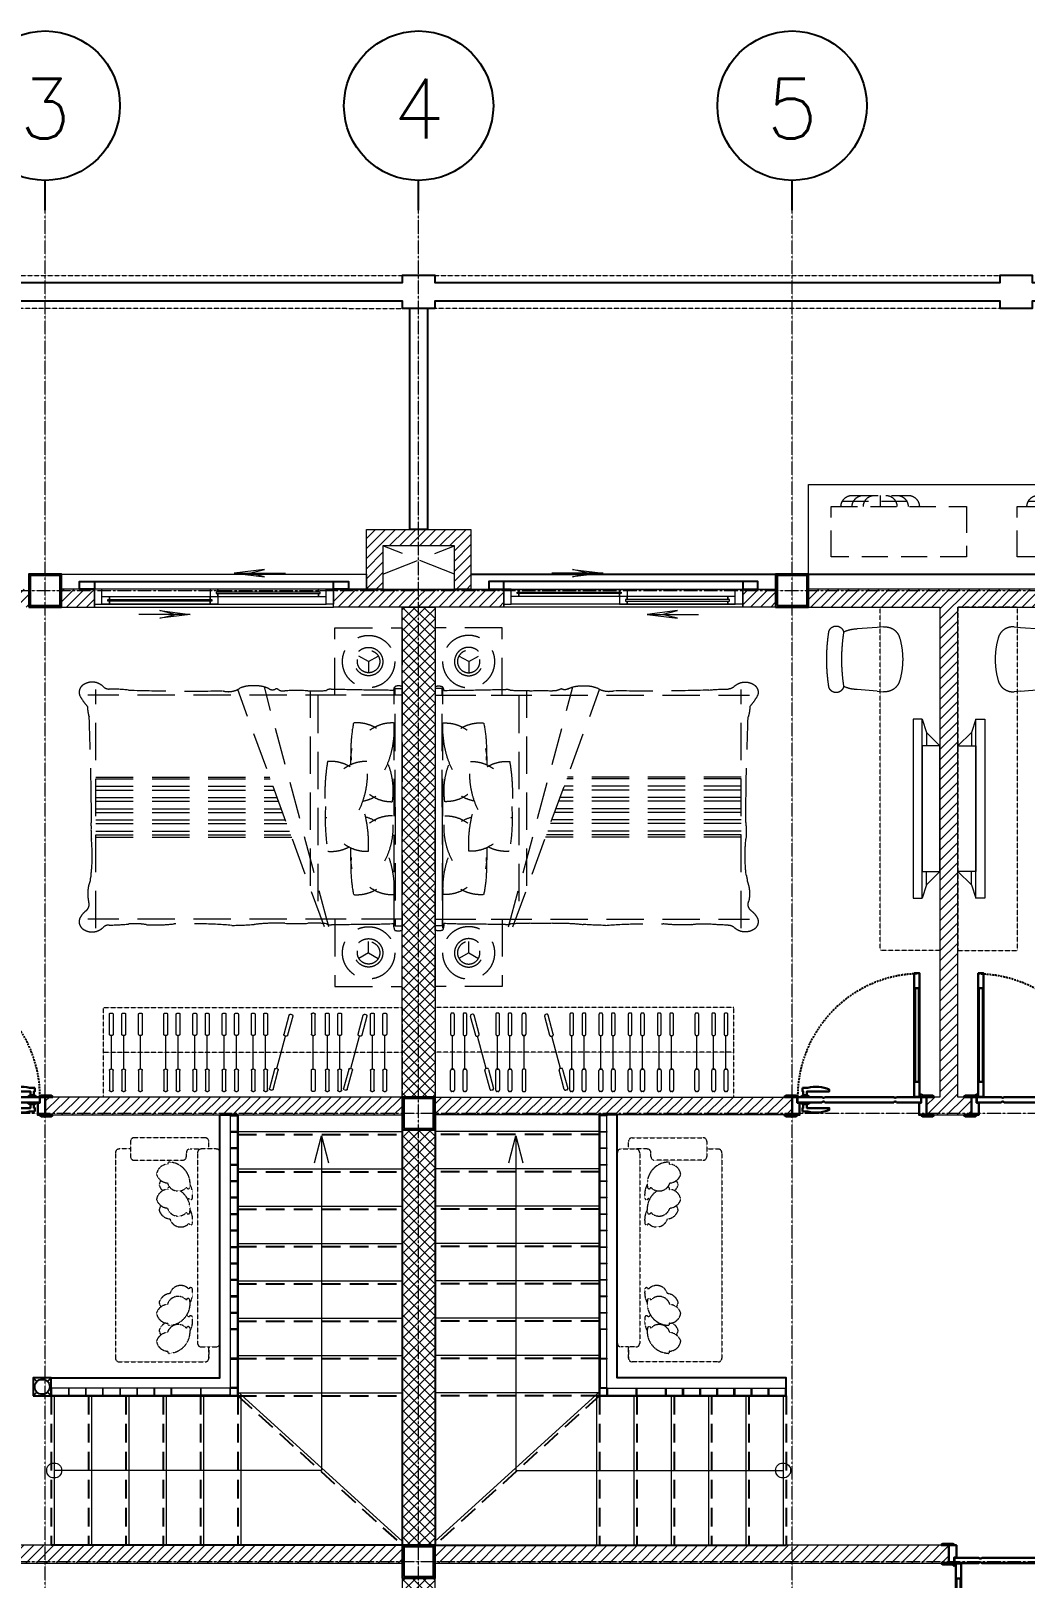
# Model space of a CAD drawing. Header units: millimetres. Extents: x 0 to 71617, y -15450 to 30894.
# Drawn here: x 25912 to 32567, y -4666 to 5690 of the extents above; entities that cross this region are included whole.
import ezdxf
from ezdxf.enums import TextEntityAlignment as Align

# ---------------------------------------------------------------- set-up
doc = ezdxf.new("R2010")
doc.units = ezdxf.units.MM
for name, pattern in [('CENTER', [2, 1.25, -0.25, 0.25, -0.25]), ('CENTER2', [1.125, 0.75, -0.125, 0.125, -0.125]), ('HIDDEN', [0.375, 0.25, -0.125]), ('HIDDEN2', [0.1875, 0.125, -0.0625])]:
    doc.linetypes.add(name, pattern=pattern)
for name, color, linetype in [('A-elevation0.225(7)', 251, 'Continuous'), ('COL', 5, 'Continuous'), ('DIM', 4, 'Continuous'), ('DIMS-BUBL-005', 5, 'Continuous'), ('DIMS-BUBL-008', 250, 'Continuous'), ('STAIR', 8, 'Continuous'), ('Wall', 7, 'Continuous')]:
    doc.layers.add(name, color=color, linetype=linetype)
for name, color, linetype, lineweight in [('axis', 40, 'CENTER2', 5), ('Beam', 7, 'Continuous', 15), ('Brick Wall Hatch', 254, 'Continuous', 5), ('DIM2', 4, 'Continuous', 5), ('DOOR', 4, 'Continuous', 5), ('Furniture', 36, 'Continuous', 5), ('Grid Line', 8, 'CENTER', 5), ('Hatch', 8, 'Continuous', 5), ('LINE-DETAIL-SAKURA', 2, 'Continuous', 30), ('Sanitary', 141, 'Continuous', 5), ('Stairs', 7, 'Continuous', 15), ('Stairs Number', 8, 'Continuous', 9), ('Wall Brick', 5, 'Continuous', 15), ('Window', 133, 'Continuous', 5)]:
    doc.layers.add(name, color=color, linetype=linetype, lineweight=lineweight)
doc.styles.add('SIMPLEX', font='simplex.shx')
doc.styles.get("Standard").update_dxf_attribs({"font": 'arial.ttf'})
doc.dimstyles.new('d-200', dxfattribs={"dimscale": 200, "dimtxt": 3, "dimasz": 2.5, "dimexe": 2.5, "dimexo": 2.5, "dimgap": 1.5, "dimtad": 0, "dimdec": 0, "dimzin": 0, "dimdsep": 46, "dimtxsty": 'Standard', "dimblk": 'ARCHTICK', "dimcen": 3, "dimdle": 2.5, "dimclrd": 256, "dimclre": 256, "dimclrt": 256, "dimadec": 0, "dimazin": 0, "dimtfac": 1, "dimtdec": 0, "dimtmove": 0, "dimatfit": 3, "dimldrblk": 'ARCHTICK', "dimfxl": 1, "dimtolj": 1, "dimtzin": 0, "dimlwd": -1, "dimlwe": -1, "dimarcsym": 0})
pattern_1 = [(45, (-747547.1, -513433.095), (-33.6759605, 33.6759605), [])]

# ---------------------------------------------------------------- blocks, each defined once
blk = doc.blocks.new('FENCE-1ST')
at = {"layer": 'Hatch', "linetype": 'HIDDEN', "elevation": -8}
for points in [[(6092, 16009), (9890, 16009), (9890, 15960), (6092, 15960)], [(10110, 16009), (13890, 16009), (13890, 15960), (10110, 15960)], [(9890, 15787), (6092, 15789), (6092, 15840), (9890, 15840)], [(13890, 15789), (10112, 15789), (10112, 15840), (13890, 15840)]]:
    blk.add_lwpolyline(points, close=True, dxfattribs=at)
at = {"layer": 'Wall', "elevation": -8}
for points in [[(6092, 15840), (9890, 15840), (9890, 15790), (10110, 15790), (10110, 15840), (13890, 15840), (13890, 15790), (14110, 15790), (14110, 15840), (14110, 15840), (17890, 15840), (17890, 15790), (18110, 15790), (18110, 15840), (21890, 15840), (21890, 15790), (22110, 15790), (22110, 15840), (25890, 15840)], [(25890, 15960), (22110, 15960), (22110, 16010), (21890, 16010), (21890, 15960), (18110, 15960), (18110, 16010), (17890, 16010), (17890, 15960), (14110, 15960), (14110, 16010), (13890, 16010), (13890, 15960), (10110, 15960), (10110, 16010), (9890, 16010), (9890, 15960), (6092, 15960)]]:
    blk.add_lwpolyline(points, dxfattribs=at)
blk.add_lwpolyline([(9940, 15790), (10060, 15790), (10060, 14310), (9940, 14310)], close=True, dxfattribs=at)
blk = doc.blocks.new('steel5x50')
h = blk.add_hatch(color=254)
h.dxf.hatch_style = 1
h.paths.add_polyline_path([(50, 0), (50, 5), (0, 5), (0, 0)])
at = {"color": 254}
blk.add_lwpolyline([(0, 0), (0, 5), (50, 5), (50, 0)], close=True, dxfattribs=at)
blk = doc.blocks.new('AC')
at = {"layer": 'Sanitary', "linetype": 'HIDDEN', "ltscale": 700}
for p, q in [((831, 371), (324, 371)), ((765, 410), (390, 410)), ((577, 410), (577, 335))]:
    blk.add_line(p, q, dxfattribs=at)
blk.add_lwpolyline([(0, 335), (0, 0), (905, 0), (905, 335), (0, 335)], dxfattribs=at)
for centre, start, end in [((390, 335), 90, 180), ((465, 335), 90, 180), ((540, 335), 90, 180), ((615, 335), 0, 90), ((690, 335), 0, 90), ((765, 335), 0, 90)]:
    blk.add_arc(centre, 75, start, end, dxfattribs=at)
blk = doc.blocks.new('Col-1')
at = {"layer": 'COL'}
for points in [[(-10, -10), (210, -10), (210, 210), (-10, 210)], [(0, 0), (200, 0), (200, 200), (0, 200)]]:
    blk.add_lwpolyline(points, close=True, dxfattribs=at)
blk = doc.blocks.new('COL-1ST')
at = {"layer": 'COL'}
for p in [(5400, 8700), (10400, 8700), (7900, 5200), (7900, 5200), (7900, 2200), (7900, 2200)]:
    blk.add_blockref('Col-1', p, dxfattribs=at)
blk = doc.blocks.new('AW2')
at = {"layer": 'Wall'}
for points in [[(0, 100), (-100, 100), (-100, 150), (0, 150)], [(1700, 100), (1600, 100), (1600, 150), (1700, 150)]]:
    blk.add_lwpolyline(points, close=True, dxfattribs=at)
blk.add_lwpolyline([(0, 150), (1600, 150)], dxfattribs=at)
at = {"layer": 'Wall Brick'}
blk.add_lwpolyline([(0, -20), (1600, -20), (1600, 100), (0, 100)], close=True, dxfattribs=at)
at = {"layer": 'Window', "color": 8, "elevation": -8}
blk.add_lwpolyline([(935, 206), (1139, 181), (1037, 206), (1139, 231), (935, 206), (1279, 206)], dxfattribs=at)
at = {"layer": 'Window'}
for points in [[(50, 0), (50, 100), (0, 100), (0, 0), (50, 0)], [(100, 30), (100, 50), (775, 50), (775, 30)], [(775, 20), (775, 0), (100, 0), (100, 20)], [(775, 30), (775, 50), (825, 50), (825, 0), (775, 0), (775, 20)]]:
    blk.add_lwpolyline(points, dxfattribs=at)
for points in [[(0, 0), (1550, 0), (1550, 100), (0, 100)], [(785, 20), (90, 20), (90, 30), (785, 30)], [(1600, 100), (1600, 0), (1550, 0), (1550, 100)]]:
    blk.add_lwpolyline(points, close=True, dxfattribs=at)
for points, elevation in [([(100, 20), (100, 0), (50, 0), (50, 50), (100, 50), (100, 30)], 0), ([(825, 80), (825, 100), (775, 100), (775, 50), (825, 50), (825, 70)], 8), ([(1500, 80), (1500, 100), (825, 100), (825, 80)], 8), ([(825, 70), (825, 50), (1500, 50), (1500, 70)], 8), ([(1500, 70), (1500, 50), (1550, 50), (1550, 100), (1500, 100), (1500, 80)], 8)]:
    blk.add_lwpolyline(points, dxfattribs=dict(at, elevation=elevation))
at = {"layer": 'Window', "elevation": 8}
blk.add_lwpolyline([(815, 70), (1510, 70), (1510, 80), (815, 80)], close=True, dxfattribs=at)
at = {"layer": 'Window', "color": 8}
blk.add_lwpolyline([(641, -69), (438, -94), (539, -69), (438, -44), (641, -69), (297, -69)], dxfattribs=at)
blk = doc.blocks.new('WD2')
at = {"layer": 'DOOR', "lineweight": 30, "ltscale": 50}
for points in [[(35, 120), (-50, 120, -0.414201), (-42, 128), (-42, 130), (27, 130), (27, 128, -0.414176)], [(831, 98), (795, 98, 0.155754), (651, 86), (651, 74), (801, 74), (801, 48), (825, 48), (825, 74), (831, 74)], [(950, 120), (865, 120, -0.414201), (873, 128), (873, 130), (942, 130), (942, 128, -0.414176)], [(27, 0), (-50, 0, 0.414201), (-42, -8), (-42, -10), (27, -10)], [(35, -2, 0.066611), (35, 0), (27, 0), (27, 0), (27, 0), (27, -8, 0.040249), (28, -8, -0.293982)], [(831, -62), (795, -62, -0.155754), (651, -50), (651, -38), (801, -38), (801, -12), (825, -12), (825, -38), (831, -38)], [(950, 0), (865, 0, 0.414201), (873, -8), (873, -10), (942, -10), (942, -8, 0.414176)]]:
    blk.add_lwpolyline(points, format="xyb", close=True, dxfattribs=at)
for points in [[(35, 0), (0, 0), (0, 120), (50, 120), (50, 38), (35, 38), (35, 0)], [(865, 0), (900, 0), (900, 120), (850, 120), (850, 38), (865, 38), (865, 0)], [(200, 36), (200, 36), (37, 36), (37, 0), (42, 0), (200, 0)], [(680, 36), (220, 36)], [(220, 2), (220, 0), (680, 0)], [(700, 0), (863, 0), (863, 36), (801, 36), (700, 36)], [(783, 36), (783, 38), (795, 46), (795, 48), (831, 48), (831, 46), (843, 38), (843, 36), (783, 36)], [(220, 0), (680, 0)], [(783, 0), (783, -2), (795, -10), (795, -12), (831, -12), (831, -10), (843, -2), (843, 0), (783, 0)]]:
    blk.add_lwpolyline(points, dxfattribs=at)
for points in [[(783, 36), (843, 36), (843, 38), (783, 38)], [(795, 46), (831, 46), (831, 48), (795, 48)], [(82, -102), (46, -102), (46, -2), (82, -2)], [(82, -728), (82, -102), (46, -102), (46, -728)], [(77, -728), (77, -102), (51, -102), (51, -728)], [(783, 0), (843, 0), (843, -2), (783, -2)], [(795, -10), (831, -10), (831, -12), (795, -12)], [(82, -728), (46, -728), (46, -828), (82, -828)]]:
    blk.add_lwpolyline(points, close=True, dxfattribs=at)
blk.add_circle((36, -10), 8, dxfattribs=at)
for centre, start, end in [((210, 41), 205.2657, 334.7343), ((210, -5), 25.2657, 154.7343), ((690, 41), 205.2657, 334.7343), ((690, -5), 25.2657, 154.7343)]:
    blk.add_arc(centre, 11, start, end, dxfattribs=at)
at = {"layer": 'DOOR', "linetype": 'HIDDEN', "lineweight": -2, "ltscale": 50}
blk.add_arc((37, 0), 826, 270.6243, 0, dxfattribs=at)
blk = doc.blocks.new('bgfv')
at = {"layer": 'Defpoints'}
for points in [[(0, 3), (0, 0.1), (2.35, 0.1)], [(2.35, 1.1), (1.1, 1.1), (1.1, 2.98)]]:
    blk.add_lwpolyline(points, dxfattribs=at)
at = {"layer": 'STAIR', "linetype": 'HIDDEN2'}
for points in [[(1.1, 2.85), (0, 2.85)], [(1.1, 2.6), (0, 2.6)], [(1.1, 2.35), (0, 2.35)], [(1.1, 2.1), (0, 2.1)], [(1.1, 1.85), (0, 1.85)], [(1.1, 1.6), (0, 1.6)], [(1.1, 1.35), (0, 1.35)], [(1.1, 1.1), (0, 1.1)], [(1.1, 1.1), (0, 0.1)], [(1.1, 1.1), (1.1, 0.1)], [(1.35, 1.1), (1.35, 0.1)], [(1.6, 1.1), (1.6, 0.1)], [(1.85, 1.1), (1.85, 0.1)], [(2.1, 1.1), (2.1, 0.1)], [(2.35, 1.1), (2.35, 0.1)]]:
    blk.add_lwpolyline(points, dxfattribs=at)
at = {"layer": 'Stairs'}
for points in [[(1.1, 2.87), (0, 2.87)], [(1.1, 2.62), (0, 2.62)], [(1.1, 2.37), (0, 2.37)], [(1.1, 2.12), (0, 2.12)], [(1.1, 1.87), (0, 1.87)], [(1.1, 1.62), (0, 1.62)], [(1.1, 1.37), (0, 1.37)], [(1.1, 1.127), (0, 0.127)], [(1.1, 1.12), (0, 1.12)], [(1.08, 1.1), (1.08, 0.1)], [(1.33, 1.1), (1.33, 0.1)], [(1.58, 1.1), (1.58, 0.1)], [(1.83, 1.1), (1.83, 0.1)], [(2.08, 1.1), (2.08, 0.1)], [(2.33, 1.1), (2.33, 0.1)]]:
    blk.add_lwpolyline(points, dxfattribs=at)
blk = doc.blocks.new('_ArchTick')
at = {"color": 0, "linetype": 'ByBlock', "const_width": 0.15}
blk.add_lwpolyline([(-0.5, -0.5), (0.5, 0.5)], dxfattribs=at)
blk = doc.blocks.new('12D')
at = {"layer": 'Furniture', "linetype": 'HIDDEN'}
for p, q in [((-0.225, 0.975, 0), (-0.29, 1.012, 0)), ((-0.225, 0.975, 0), (-0.16, 1.012, 0)), ((-0.225, 0.975, 0), (-0.225, 0.9, 0)), ((-0.023, 0.75), (-2.105, 0.75)), ((-2.05, -0.81), (-2.05, 0.789)), ((-0.521, -0.801), (-1.101, 0.788)), ((-0.492, -0.801), (-0.923, 0.805)), ((-0.614, -0.527), (-0.614, 0.778)), ((-0.563, -0.63), (-0.563, 0.752)), ((-0.053, -0.81), (-0.053, 0.802)), ((-2.05, 0.19, 0), (-0.883, 0.19, 0)), ((-2.05, 0.14, 0), (-0.864, 0.14, 0)), ((-2.05, 0.115, 0), (-0.855, 0.115, 0)), ((-2.05, 0.065, 0), (-0.837, 0.065, 0)), ((-2.05, 0.04, 0), (-0.828, 0.04, 0)), ((-2.05, -0.01, 0), (-0.81, -0.01, 0)), ((-2.05, -0.035, 0), (-0.801, -0.035, 0)), ((-2.05, -0.085, 0), (-0.782, -0.085, 0)), ((-2.05, -0.11, 0), (-0.773, -0.11, 0)), ((-2.05, -0.16, 0), (-0.755, -0.16, 0)), ((-2.05, -0.185, 0), (-0.746, -0.185, 0)), ((-0.023, -0.75), (-2.105, -0.75)), ((-0.225, -0.975, 0), (-0.225, -0.9, 0)), ((-0.225, -0.975, 0), (-0.29, -1.013, 0)), ((-0.225, -0.975, 0), (-0.16, -1.013, 0))]:
    blk.add_line(p, q, dxfattribs=at)
at = {"layer": 'Furniture', "linetype": 'HIDDEN', "elevation": 0}
for points in [[(-0.45, 0.75), (-0.45, 1.2), (0, 1.2), (0, 0.75)], [(-0.45, -0.75), (-0.45, -1.2), (0, -1.2), (0, -0.75)]]:
    blk.add_lwpolyline(points, close=True, dxfattribs=at)
at = {"layer": 'Furniture', "linetype": 'HIDDEN'}
for points in [[(-2.107, 0.674, -0.059671), (-2.16, 0.75, -0.37589), (-2.127, 0.824, -0.329446), (-2.002, 0.808, 0.211134), (-1.961, 0.791, -0.026504), (-1.833, 0.784, 0.012553), (-1.202, 0.779, 0.224147), (-1.086, 0.797, -0.12481), (-0.986, 0.812, -0.129887), (-0.89, 0.792, 0.290552), (-0.846, 0.793, -0.141011), (-0.829, 0.787, 0.180615), (-0.785, 0.779, -0.025508), (-0.631, 0.779, 0.038458), (-0.507, 0.782, -0.214987), (-0.47, 0.788, -0.00267), (-0.242, 0.784, -0.015571), (-0.059, 0.781, -0.098699), (-0.048, 0.807, -0.222522), (0, 0.807), (0, -0.823, -0.171621), (-0.05, -0.824, -0.102495), (-0.059, -0.779, -0.015571), (-0.242, -0.782, -0.00267), (-0.47, -0.786, -0.214987), (-0.507, -0.78, 0.038458), (-0.631, -0.777, -0.025508), (-0.785, -0.777, 0.039412), (-0.991, -0.785, -0.016498), (-1.141, -0.791, 0.026482), (-1.526, -0.781, -0.045388), (-1.715, -0.786, 0.066965), (-1.833, -0.782, -0.026504), (-1.961, -0.789, 0.211134), (-2.002, -0.805, -0.329446), (-2.127, -0.822, -0.37589), (-2.16, -0.748, -0.123892), (-2.119, -0.695, 0.342539), (-2.099, -0.632)], [(-2.099, -0.632, -0.152354), (-2.09, -0.496, -0.053528), (-2.083, -0.455, 0.055897), (-2.081, -0.213, -0.026973), (-2.083, -0.125, 0.036947), (-2.081, 0.012, 0.008361), (-2.096, 0.604, -0.075106), (-2.107, 0.674)]]:
    blk.add_lwpolyline(points, format="xyb", dxfattribs=at)
for points in [[(-0.048, 0), (-0.048, 0.794), (0, 0.794), (0, 0)], [(-2.05, 0.2), (-0.886, 0.2)], [(-0.048, 0), (-0.048, -0.794), (0, -0.794), (0, 0)], [(-2.05, -0.2), (-0.74, -0.2)]]:
    blk.add_lwpolyline(points, dxfattribs=at)
for centre, radius in [((-0.225, 0.975, 0), 0.175), ((-0.225, 0.975, 0), 0.095), ((-0.225, 0.975, 0), 0.075), ((-0.225, -0.975, 0), 0.175), ((-0.225, -0.975, 0), 0.095), ((-0.225, -0.975, 0), 0.075)]:
    blk.add_circle(centre, radius, dxfattribs=at)
for centre, radius, start, end in [((0.567, 0.382), 0.911, 168.5252, 184.2433), ((-0.304, 0.311), 0.254, 58.9495, 94.7183), ((-0.068, 0.316), 0.248, 86.8861, 126.5628), ((-0.676, 0.522), 0.623, 334.065, 3.7985), ((0.133, 0.299), 0.48, 168.7605, 181.7539), ((-0.552, 0.11), 0.492, 351.4727, 27.538), ((0.832, 0.084), 1.35, 170.5175, 186.6933), ((-0.48, 0.053), 0.254, 58.9495, 94.7183), ((-0.245, 0.065), 0.241, 88.1386, 127.0972), ((-0.805, 0.228), 0.573, 334.5133, 7.9135), ((0.795, -0.077), 1.311, 176.4613, 189.5617), ((-1.051, -0.247), 0.826, 356.675, 22.4793), ((-0.308, 0.291), 0.254, 280.9897, 301.0505), ((-0.073, 0.278), 0.241, 232.9028, 271.8614), ((-0.308, -0.312), 0.254, 58.9495, 74.594), ((-0.073, -0.299), 0.241, 88.1386, 127.0972), ((-0.552, -0.131), 0.492, 332.462, 8.5273), ((-0.476, -0.042), 0.254, 265.2817, 298.0889), ((-0.24, -0.047), 0.248, 233.4372, 273.1139), ((0.213, -0.312), 0.56, 175.8162, 190.4052), ((-0.676, -0.543), 0.623, 356.2015, 25.935), ((0.567, -0.403), 0.911, 175.7567, 191.4748), ((-0.304, -0.332), 0.254, 265.2817, 301.0505), ((-0.068, -0.337), 0.248, 233.4372, 273.1139)]:
    blk.add_arc(centre, radius, start, end, dxfattribs=at)
blk = doc.blocks.new('sgsdgh')
at = {"layer": 'Furniture', "linetype": 'HIDDEN', "ltscale": 500}
for p, q in [((1584.985, 424.972), (1584.985, 424.84)), ((1585.001, 424.981), (1584.994, 424.981)), ((1585.01, 424.84), (1585.01, 424.972)), ((1585.068, 424.972), (1585.068, 424.84)), ((1585.084, 424.981), (1585.077, 424.981)), ((1585.093, 424.84), (1585.093, 424.972)), ((1585.117, 424.96), (1585.152, 424.833)), ((1585.131, 424.973), (1585.124, 424.971)), ((1585.176, 424.839), (1585.142, 424.967)), ((1585.287, 424.972), (1585.287, 424.84)), ((1585.303, 424.981), (1585.296, 424.981)), ((1585.312, 424.84), (1585.312, 424.972)), ((1585.37, 424.972), (1585.37, 424.84)), ((1585.386, 424.981), (1585.379, 424.981)), ((1585.395, 424.84), (1585.395, 424.972)), ((1585.464, 424.84), (1585.464, 424.972)), ((1585.473, 424.981), (1585.48, 424.981)), ((1585.489, 424.972), (1585.489, 424.84)), ((1585.614, 424.96), (1585.648, 424.833)), ((1585.627, 424.973), (1585.621, 424.971)), ((1585.672, 424.839), (1585.638, 424.967)), ((1585.783, 424.972), (1585.783, 424.84)), ((1585.799, 424.981), (1585.792, 424.981)), ((1585.808, 424.84), (1585.808, 424.972)), ((1585.866, 424.972), (1585.866, 424.84)), ((1585.882, 424.981), (1585.875, 424.981)), ((1585.891, 424.84), (1585.891, 424.972)), ((1585.978, 424.972), (1585.978, 424.84)), ((1585.994, 424.981), (1585.987, 424.981)), ((1586.003, 424.84), (1586.003, 424.972)), ((1586.061, 424.972), (1586.061, 424.84)), ((1586.077, 424.981), (1586.07, 424.981)), ((1586.086, 424.84), (1586.086, 424.972)), ((1586.174, 424.972), (1586.174, 424.84)), ((1586.19, 424.981), (1586.183, 424.981)), ((1586.199, 424.84), (1586.199, 424.972)), ((1586.257, 424.972), (1586.257, 424.84)), ((1586.273, 424.981), (1586.266, 424.981)), ((1586.282, 424.84), (1586.282, 424.972)), ((1586.369, 424.972), (1586.369, 424.84)), ((1586.385, 424.981), (1586.378, 424.981)), ((1586.394, 424.84), (1586.394, 424.972)), ((1586.452, 424.972), (1586.452, 424.84)), ((1586.468, 424.981), (1586.461, 424.981)), ((1586.477, 424.84), (1586.477, 424.972)), ((1586.621, 424.972), (1586.621, 424.84)), ((1586.637, 424.981), (1586.63, 424.981)), ((1586.646, 424.84), (1586.646, 424.972)), ((1586.733, 424.972), (1586.733, 424.84)), ((1586.749, 424.981), (1586.742, 424.981)), ((1586.758, 424.84), (1586.758, 424.972)), ((1586.816, 424.972), (1586.816, 424.84)), ((1586.832, 424.981), (1586.825, 424.981)), ((1586.841, 424.84), (1586.841, 424.972)), ((1584.994, 424.831), (1585.001, 424.831)), ((1584.997, 424.606), (1584.997, 424.831)), ((1585.077, 424.831), (1585.084, 424.831)), ((1585.08, 424.606), (1585.08, 424.831)), ((1585.163, 424.826), (1585.169, 424.828)), ((1585.224, 424.61), (1585.166, 424.827)), ((1585.296, 424.831), (1585.303, 424.831)), ((1585.299, 424.606), (1585.299, 424.831)), ((1585.379, 424.831), (1585.386, 424.831)), ((1585.382, 424.606), (1585.382, 424.831)), ((1585.48, 424.831), (1585.473, 424.831)), ((1585.477, 424.606), (1585.477, 424.831)), ((1585.659, 424.826), (1585.666, 424.828)), ((1585.721, 424.61), (1585.663, 424.827)), ((1585.792, 424.831), (1585.799, 424.831)), ((1585.796, 424.606), (1585.796, 424.831)), ((1585.875, 424.831), (1585.882, 424.831)), ((1585.879, 424.606), (1585.879, 424.831)), ((1585.987, 424.831), (1585.994, 424.831)), ((1585.991, 424.606), (1585.991, 424.831)), ((1586.07, 424.831), (1586.077, 424.831)), ((1586.074, 424.606), (1586.074, 424.831)), ((1586.183, 424.831), (1586.19, 424.831)), ((1586.186, 424.606), (1586.186, 424.831)), ((1586.266, 424.831), (1586.273, 424.831)), ((1586.269, 424.606), (1586.269, 424.831)), ((1586.378, 424.831), (1586.385, 424.831)), ((1586.381, 424.606), (1586.381, 424.831)), ((1586.461, 424.831), (1586.468, 424.831)), ((1586.464, 424.606), (1586.464, 424.831)), ((1586.63, 424.831), (1586.637, 424.831)), ((1586.633, 424.606), (1586.633, 424.831)), ((1586.742, 424.831), (1586.749, 424.831)), ((1586.745, 424.606), (1586.745, 424.831)), ((1586.825, 424.831), (1586.832, 424.831)), ((1586.828, 424.606), (1586.828, 424.831)), ((1584.985, 424.465), (1584.985, 424.597)), ((1584.994, 424.606), (1585.001, 424.606)), ((1585.01, 424.597), (1585.01, 424.465)), ((1585.068, 424.465), (1585.068, 424.597)), ((1585.077, 424.606), (1585.084, 424.606)), ((1585.093, 424.597), (1585.093, 424.465)), ((1585.249, 424.47), (1585.214, 424.598)), ((1585.221, 424.609), (1585.228, 424.611)), ((1585.239, 424.604), (1585.273, 424.477)), ((1585.287, 424.465), (1585.287, 424.597)), ((1585.296, 424.606), (1585.303, 424.606)), ((1585.312, 424.597), (1585.312, 424.465)), ((1585.37, 424.465), (1585.37, 424.597)), ((1585.379, 424.606), (1585.386, 424.606)), ((1585.395, 424.597), (1585.395, 424.465)), ((1585.464, 424.597), (1585.464, 424.465)), ((1585.48, 424.606), (1585.473, 424.606)), ((1585.489, 424.465), (1585.489, 424.597)), ((1585.745, 424.47), (1585.711, 424.598)), ((1585.718, 424.609), (1585.724, 424.611)), ((1585.735, 424.604), (1585.77, 424.477)), ((1585.783, 424.465), (1585.783, 424.597)), ((1585.792, 424.606), (1585.799, 424.606)), ((1585.808, 424.597), (1585.808, 424.465)), ((1585.866, 424.465), (1585.866, 424.597)), ((1585.875, 424.606), (1585.882, 424.606)), ((1585.891, 424.597), (1585.891, 424.465)), ((1585.978, 424.465), (1585.978, 424.597)), ((1585.987, 424.606), (1585.994, 424.606)), ((1586.003, 424.597), (1586.003, 424.465)), ((1586.061, 424.465), (1586.061, 424.597)), ((1586.07, 424.606), (1586.077, 424.606)), ((1586.086, 424.597), (1586.086, 424.465)), ((1586.174, 424.465), (1586.174, 424.597)), ((1586.183, 424.606), (1586.19, 424.606)), ((1586.199, 424.597), (1586.199, 424.465)), ((1586.257, 424.465), (1586.257, 424.597)), ((1586.266, 424.606), (1586.273, 424.606)), ((1586.282, 424.597), (1586.282, 424.465)), ((1586.369, 424.465), (1586.369, 424.597)), ((1586.378, 424.606), (1586.385, 424.606)), ((1586.394, 424.597), (1586.394, 424.465)), ((1586.452, 424.465), (1586.452, 424.597)), ((1586.461, 424.606), (1586.468, 424.606)), ((1586.477, 424.597), (1586.477, 424.465)), ((1586.621, 424.465), (1586.621, 424.597)), ((1586.63, 424.606), (1586.637, 424.606)), ((1586.646, 424.597), (1586.646, 424.465)), ((1586.733, 424.465), (1586.733, 424.597)), ((1586.742, 424.606), (1586.749, 424.606)), ((1586.758, 424.597), (1586.758, 424.465)), ((1586.816, 424.465), (1586.816, 424.597)), ((1586.825, 424.606), (1586.832, 424.606)), ((1586.841, 424.597), (1586.841, 424.465)), ((1585.001, 424.456), (1584.994, 424.456)), ((1585.084, 424.456), (1585.077, 424.456)), ((1585.266, 424.466), (1585.26, 424.464)), ((1585.303, 424.456), (1585.296, 424.456)), ((1585.386, 424.456), (1585.379, 424.456)), ((1585.473, 424.456), (1585.48, 424.456)), ((1585.763, 424.466), (1585.756, 424.464)), ((1585.799, 424.456), (1585.792, 424.456)), ((1585.882, 424.456), (1585.875, 424.456)), ((1585.994, 424.456), (1585.987, 424.456)), ((1586.077, 424.456), (1586.07, 424.456)), ((1586.19, 424.456), (1586.183, 424.456)), ((1586.273, 424.456), (1586.266, 424.456)), ((1586.385, 424.456), (1586.378, 424.456)), ((1586.468, 424.456), (1586.461, 424.456)), ((1586.637, 424.456), (1586.63, 424.456)), ((1586.749, 424.456), (1586.742, 424.456)), ((1586.832, 424.456), (1586.825, 424.456))]:
    blk.add_line(p, q, dxfattribs=at)
for centre, start, end in [((1584.994, 424.972), 90, 180), ((1585.001, 424.972), 360, 90), ((1585.077, 424.972), 90, 180), ((1585.084, 424.972), 360, 90), ((1585.126, 424.962), 105, 195), ((1585.133, 424.964), 15, 105), ((1585.296, 424.972), 90, 180), ((1585.303, 424.972), 360, 90), ((1585.379, 424.972), 90, 180), ((1585.386, 424.972), 360, 90), ((1585.473, 424.972), 90, 180), ((1585.48, 424.972), 0, 90), ((1585.623, 424.962), 105, 195), ((1585.63, 424.964), 15, 105), ((1585.792, 424.972), 90, 180), ((1585.799, 424.972), 360, 90), ((1585.875, 424.972), 90, 180), ((1585.882, 424.972), 360, 90), ((1585.987, 424.972), 90, 180), ((1585.994, 424.972), 360, 90), ((1586.07, 424.972), 90, 180), ((1586.077, 424.972), 360, 90), ((1586.183, 424.972), 90, 180), ((1586.19, 424.972), 360, 90), ((1586.266, 424.972), 90, 180), ((1586.273, 424.972), 360, 90), ((1586.378, 424.972), 90, 180), ((1586.385, 424.972), 360, 90), ((1586.461, 424.972), 90, 180), ((1586.468, 424.972), 360, 90), ((1586.63, 424.972), 90, 180), ((1586.637, 424.972), 360, 90), ((1586.742, 424.972), 90, 180), ((1586.749, 424.972), 360, 90), ((1586.825, 424.972), 90, 180), ((1586.832, 424.972), 360, 90), ((1584.994, 424.84), 180, 270), ((1585.001, 424.84), 270, 360), ((1585.077, 424.84), 180, 270), ((1585.084, 424.84), 270, 360), ((1585.16, 424.835), 195, 285), ((1585.167, 424.837), 285, 15), ((1585.296, 424.84), 180, 270), ((1585.303, 424.84), 270, 360), ((1585.379, 424.84), 180, 270), ((1585.386, 424.84), 270, 360), ((1585.473, 424.84), 180, 270), ((1585.48, 424.84), 270, 0), ((1585.657, 424.835), 195, 285), ((1585.664, 424.837), 285, 15), ((1585.792, 424.84), 180, 270), ((1585.799, 424.84), 270, 360), ((1585.875, 424.84), 180, 270), ((1585.882, 424.84), 270, 360), ((1585.987, 424.84), 180, 270), ((1585.994, 424.84), 270, 360), ((1586.07, 424.84), 180, 270), ((1586.077, 424.84), 270, 360), ((1586.183, 424.84), 180, 270), ((1586.19, 424.84), 270, 360), ((1586.266, 424.84), 180, 270), ((1586.273, 424.84), 270, 360), ((1586.378, 424.84), 180, 270), ((1586.385, 424.84), 270, 360), ((1586.461, 424.84), 180, 270), ((1586.468, 424.84), 270, 360), ((1586.63, 424.84), 180, 270), ((1586.637, 424.84), 270, 360), ((1586.742, 424.84), 180, 270), ((1586.749, 424.84), 270, 360), ((1586.825, 424.84), 180, 270), ((1586.832, 424.84), 270, 360), ((1584.994, 424.597), 90, 180), ((1585.001, 424.597), 360, 90), ((1585.077, 424.597), 90, 180), ((1585.084, 424.597), 360, 90), ((1585.223, 424.6), 105, 195), ((1585.23, 424.602), 15, 105), ((1585.296, 424.597), 90, 180), ((1585.303, 424.597), 360, 90), ((1585.379, 424.597), 90, 180), ((1585.386, 424.597), 360, 90), ((1585.473, 424.597), 90, 180), ((1585.48, 424.597), 0, 90), ((1585.72, 424.6), 105, 195), ((1585.727, 424.602), 15, 105), ((1585.792, 424.597), 90, 180), ((1585.799, 424.597), 360, 90), ((1585.875, 424.597), 90, 180), ((1585.882, 424.597), 360, 90), ((1585.987, 424.597), 90, 180), ((1585.994, 424.597), 360, 90), ((1586.07, 424.597), 90, 180), ((1586.077, 424.597), 360, 90), ((1586.183, 424.597), 90, 180), ((1586.19, 424.597), 360, 90), ((1586.266, 424.597), 90, 180), ((1586.273, 424.597), 360, 90), ((1586.378, 424.597), 90, 180), ((1586.385, 424.597), 360, 90), ((1586.461, 424.597), 90, 180), ((1586.468, 424.597), 360, 90), ((1586.63, 424.597), 90, 180), ((1586.637, 424.597), 360, 90), ((1586.742, 424.597), 90, 180), ((1586.749, 424.597), 360, 90), ((1586.825, 424.597), 90, 180), ((1586.832, 424.597), 360, 90), ((1584.994, 424.465), 180, 270), ((1585.001, 424.465), 270, 360), ((1585.077, 424.465), 180, 270), ((1585.084, 424.465), 270, 360), ((1585.257, 424.473), 195, 285), ((1585.264, 424.475), 285, 15), ((1585.296, 424.465), 180, 270), ((1585.303, 424.465), 270, 360), ((1585.379, 424.465), 180, 270), ((1585.386, 424.465), 270, 360), ((1585.473, 424.465), 180, 270), ((1585.48, 424.465), 270, 0), ((1585.754, 424.473), 195, 285), ((1585.761, 424.475), 285, 15), ((1585.792, 424.465), 180, 270), ((1585.799, 424.465), 270, 360), ((1585.875, 424.465), 180, 270), ((1585.882, 424.465), 270, 360), ((1585.987, 424.465), 180, 270), ((1585.994, 424.465), 270, 360), ((1586.07, 424.465), 180, 270), ((1586.077, 424.465), 270, 360), ((1586.183, 424.465), 180, 270), ((1586.19, 424.465), 270, 360), ((1586.266, 424.465), 180, 270), ((1586.273, 424.465), 270, 360), ((1586.378, 424.465), 180, 270), ((1586.385, 424.465), 270, 360), ((1586.461, 424.465), 180, 270), ((1586.468, 424.465), 270, 360), ((1586.63, 424.465), 180, 270), ((1586.637, 424.465), 270, 360), ((1586.742, 424.465), 180, 270), ((1586.749, 424.465), 270, 360), ((1586.825, 424.465), 180, 270), ((1586.832, 424.465), 270, 360)]:
    blk.add_arc(centre, 0.009, start, end, dxfattribs=at)
blk = doc.blocks.new('A$C53EF435A')
at = {"layer": 'Furniture', "linetype": 'HIDDEN', "ltscale": 500}
for p, q in [((-0.214, 0.17), (-0.205, 0.305)), ((0.214, 0.17), (0.202, 0.305))]:
    blk.add_line(p, q, dxfattribs=at)
blk.add_lwpolyline([(0.214, 0.17), (0.217, 0.127, -0.358502), (0.144, 0.02, -0.141508), (-0.144, 0.02, -0.358502), (-0.217, 0.127), (-0.214, 0.17)], format="xyb", dxfattribs=at)
for centre, radius, start, end in [((-0.172, 0.445), 0.0508, 98.4555, 261.5445), ((0, -0.711), 1.219, 81.5445, 98.4555), ((0.172, 0.445), 0.0508, 278.4555, 81.5445), ((-0.001, 0.305), 0.203, 153.618, 180), ((0, -0.812), 1.219, 81.5445, 98.4555), ((-0.001, 0.305), 0.203, 0, 26.2122)]:
    blk.add_arc(centre, radius, start, end, dxfattribs=at)
blk = doc.blocks.new('TV')
at = {"color": 0, "linetype": 'ByBlock', "lineweight": -2}
for p, q in [((-350, 0), (-425, -75)), ((350, 0), (425, -75)), ((-500, -100), (-425, -75)), ((425, -75), (500, -100))]:
    blk.add_line(p, q, dxfattribs=at)
for points in [[(-350, -100), (350, -100), (350, 0), (-350, 0)], [(-500, -150), (500, -150), (500, -100), (-500, -100)]]:
    blk.add_lwpolyline(points, close=True, dxfattribs=at)
for points in [[(-425, -75), (-350, -75)], [(425, -75), (350, -75)]]:
    blk.add_lwpolyline(points, dxfattribs=at)
blk = doc.blocks.new('FURNITURE-1ST')
at = {"layer": 'Furniture', "linetype": 'HIDDEN', "elevation": 0}
for points in [[(11090, 8690), (11490, 8690), (11490, 6390), (11090, 6390)], [(12010, 8690), (11610, 8690), (11610, 6390), (12010, 6390)], [(5890, 6010), (7890, 6010), (7890, 5410), (5890, 5410)], [(10110, 6010), (8110, 6010), (8110, 5410), (10110, 5410)]]:
    blk.add_lwpolyline(points, close=True, dxfattribs=at)
for points in [[(5890, 5710), (7890, 5710)], [(10110, 5710), (8110, 5710)]]:
    blk.add_lwpolyline(points, dxfattribs=at)
for points in [[(5995, 3637), (6570, 3637, 0.414214), (6595, 3662), (6595, 3737), (6645, 3737, 0.414214), (6670, 3762), (6670, 5037, 0.414214), (6645, 5062), (6595, 5062), (6595, 5112, 0.414214), (6570, 5137), (6095, 5137, 0.414214), (6070, 5112), (6070, 5062), (5995, 5062, 0.414214), (5970, 5037), (5970, 3662, 0.414214), (5995, 3637)], [(6595, 5062), (6595, 5112, 0.414214), (6570, 5137), (6095, 5137, 0.414214), (6070, 5112), (6070, 5012, 0.414214), (6095, 4987), (6420, 4987, 0.414214), (6445, 5012), (6445, 5037, -0.414214), (6470, 5062), (6545, 5062)], [(10005, 3637), (9430, 3637, -0.414214), (9405, 3662), (9405, 3737), (9355, 3737, -0.414214), (9330, 3762), (9330, 5037, -0.414214), (9355, 5062), (9405, 5062), (9405, 5112, -0.414214), (9430, 5137), (9905, 5137, -0.414214), (9930, 5112), (9930, 5062), (10005, 5062, -0.414214), (10030, 5037), (10030, 3662, -0.414214), (10005, 3637)], [(9405, 5062), (9405, 5112, -0.414214), (9430, 5137), (9905, 5137, -0.414214), (9930, 5112), (9930, 5012, -0.414214), (9905, 4987), (9580, 4987, -0.414214), (9555, 5012), (9555, 5037, 0.414214), (9530, 5062), (9455, 5062)], [(6595, 3737), (6645, 3737, 0.414214), (6670, 3762), (6670, 5037, 0.414214), (6645, 5062), (6545, 5062, 0.414214), (6520, 5037), (6520, 3762, 0.414214), (6545, 3737), (6595, 3737), (6595, 3662, -0.414214), (6570, 3637)], [(9405, 3737), (9355, 3737, -0.414214), (9330, 3762), (9330, 5037, -0.414214), (9355, 5062), (9455, 5062, -0.414214), (9480, 5037), (9480, 3762, -0.414214), (9455, 3737), (9405, 3737), (9405, 3662, 0.414214), (9430, 3637)]]:
    blk.add_lwpolyline(points, format="xyb", dxfattribs=at)
at = {"layer": 'Furniture', "linetype": 'HIDDEN'}
for centre, radius, start, end in [((6329, 4966, 0), 8.97, 73.9483, 217.0669), ((6325, 4829, 0), 145, 350.3388, 87.6102), ((9675, 4829, 0), 145, 92.3898, 189.6612), ((9671, 4966, 0), 8.97, 322.9331, 106.0517), ((6322, 4883, 0), 77.1, 89.9649, 172.794), ((6325, 4919, 0), 84.6, 198.3245, 264.6779), ((9678, 4883, 0), 77.1, 7.206, 90.0351), ((9675, 4919, 0), 84.6, 275.3221, 341.6755), ((6322, 4714, 0), 77.1, 89.9649, 172.794), ((6339, 4810, 0), 77.1, 147.0453, 172.794), ((6343, 4846, 0), 84.6, 198.3245, 228.4835), ((6390, 4856, 0), 75.1, 196.3168, 317.4646), ((6329, 4797, 0), 8.97, 73.9483, 217.0669), ((6325, 4660, 0), 145, 86.3473, 87.6102), ((6325, 4660, 0), 145, 350.3388, 57.212), ((6457, 4808, 0), 11.9, 189.7413, 346.9151), ((6342, 4756, 0), 145, 350.3388, 28.2921), ((9658, 4756, 0), 145, 151.7079, 189.6612), ((9675, 4660, 0), 145, 122.788, 189.6612), ((9543, 4808, 0), 11.9, 193.0849, 350.2587), ((9610, 4856, 0), 75.1, 222.5354, 343.6832), ((9675, 4660, 0), 145, 92.3898, 93.6527), ((9671, 4797, 0), 8.97, 322.9331, 106.0517), ((9678, 4714, 0), 77.1, 7.206, 90.0351), ((9657, 4846, 0), 84.6, 311.5165, 341.6755), ((9661, 4810, 0), 77.1, 7.206, 32.9547), ((6325, 4751, 0), 84.6, 198.3245, 264.6779), ((6339, 4641, 0), 77.1, 147.0453, 172.794), ((6390, 4688, 0), 75.1, 196.3168, 317.4646), ((6407, 4783, 0), 75.1, 309.7272, 317.4646), ((6474, 4735, 0), 11.9, 189.7413, 346.9151), ((9526, 4735, 0), 11.9, 193.0849, 350.2587), ((9593, 4783, 0), 75.1, 222.5354, 230.2728), ((9610, 4688, 0), 75.1, 222.5354, 343.6832), ((9675, 4751, 0), 84.6, 275.3221, 341.6755), ((9661, 4641, 0), 77.1, 7.206, 32.9547), ((6343, 4678, 0), 84.6, 198.3245, 264.6779), ((6407, 4615, 0), 75.1, 196.3168, 317.4646), ((6457, 4639, 0), 11.9, 189.7413, 346.9151), ((6474, 4566, 0), 11.9, 189.7413, 346.9151), ((6342, 4588, 0), 145, 350.3388, 28.2921), ((9658, 4588, 0), 145, 151.7079, 189.6612), ((9526, 4566, 0), 11.9, 193.0849, 350.2587), ((9543, 4639, 0), 11.9, 193.0849, 350.2587), ((9593, 4615, 0), 75.1, 222.5354, 343.6832), ((9657, 4678, 0), 84.6, 275.3221, 341.6755), ((6407, 4073, 0), 75.1, 42.5354, 163.6832), ((9593, 4073, 0), 75.1, 16.3168, 137.4646), ((6343, 4010, 0), 84.6, 95.3221, 161.6755), ((6390, 4000, 0), 75.1, 42.5354, 163.6832), ((6325, 4027, 0), 145, 272.3898, 9.6612), ((6457, 4049, 0), 11.9, 13.0849, 170.2587), ((6474, 4122, 0), 11.9, 13.0849, 170.2587), ((6342, 4100, 0), 145, 331.7079, 9.6612), ((9658, 4100, 0), 145, 170.3388, 208.2921), ((9526, 4122, 0), 11.9, 9.7413, 166.9151), ((9675, 4027, 0), 145, 170.3388, 267.6102), ((9543, 4049, 0), 11.9, 9.7413, 166.9151), ((9610, 4000, 0), 75.1, 16.3168, 137.4646), ((9657, 4010, 0), 84.6, 18.3245, 84.6779), ((6325, 3937, 0), 84.6, 95.3221, 161.6755), ((6322, 3973, 0), 77.1, 187.206, 270.0351), ((6339, 4046, 0), 77.1, 187.206, 212.9547), ((6407, 3885, 0), 75.1, 42.5354, 57.3937), ((6474, 3934, 0), 11.9, 13.0849, 170.2587), ((6342, 3912, 0), 145, 331.7079, 9.6612), ((9658, 3912, 0), 145, 170.3388, 208.2921), ((9526, 3934, 0), 11.9, 9.7413, 166.9151), ((9593, 3885, 0), 75.1, 122.6063, 137.4646), ((9678, 3973, 0), 77.1, 269.9649, 352.794), ((9675, 3937, 0), 84.6, 18.3245, 84.6779), ((9661, 4046, 0), 77.1, 327.0453, 352.794), ((6325, 3749, 0), 84.6, 95.3221, 161.6755), ((6343, 3822, 0), 84.6, 116.688, 161.6755), ((6339, 3859, 0), 77.1, 187.206, 212.9547), ((6390, 3812, 0), 75.1, 42.5354, 163.6832), ((6329, 3891, 0), 8.97, 142.9331, 286.0517), ((6325, 3840, 0), 145, 272.3898, 9.6612), ((6457, 3861, 0), 11.9, 13.0849, 170.2587), ((9675, 3840, 0), 145, 170.3388, 267.6102), ((9543, 3861, 0), 11.9, 9.7413, 166.9151), ((9610, 3812, 0), 75.1, 16.3168, 137.4646), ((9671, 3891, 0), 8.97, 253.9483, 37.0669), ((9675, 3749, 0), 84.6, 18.3245, 84.6779), ((9657, 3822, 0), 84.6, 18.3245, 63.312), ((9661, 3859, 0), 77.1, 327.0453, 352.794), ((6322, 3786, 0), 77.1, 187.206, 270.0351), ((9678, 3786, 0), 77.1, 269.9649, 352.794), ((6329, 3703, 0), 8.97, 142.9331, 286.0517), ((9671, 3703, 0), 8.97, 253.9483, 37.0669)]:
    blk.add_arc(centre, radius, start, end, dxfattribs=at)
at = {"layer": 'Furniture', "ltscale": 500, "yscale": 1000, "zscale": 1000}
for p, xscale in [((7890, 7350, 0), 1000), ((8110, 7350, 0), -1000)]:
    blk.add_blockref('12D', p, dxfattribs=dict(at, xscale=xscale))
at = {"layer": 'Furniture', "xscale": -1000, "yscale": 1000, "zscale": 1000, "rotation": 90}
blk.add_blockref('A$C53EF435A', (11240, 8340, 0), dxfattribs=at)
at = {"layer": 'Furniture', "ltscale": 500}
for name, p, xscale, yscale, zscale, rotation in [('A$C53EF435A', (11860, 8340, 0), 1000, 1000, 1000, 270), ('TV', (11490, 7340, 0), 1.200000000186265, 1.200000000186265, 1.200000000186265, 270), ('TV', (11610, 7340, 0), -1.200000000186265, 1.200000000186265, 1.200000000186265, 90)]:
    blk.add_blockref(name, p, dxfattribs=dict(at, xscale=xscale, yscale=yscale, zscale=zscale, rotation=rotation))
at = {"layer": 'Furniture', "ltscale": 500, "extrusion": (0, 0, -1), "yscale": 1000, "zscale": -1000}
for p, xscale in [((-1592771, -419009, 0), 1000), ((1576771, -419009, 0), -1000)]:
    blk.add_blockref('sgsdgh', p, dxfattribs=dict(at, xscale=xscale))
blk = doc.blocks.new('BUBBLE-V4')
at = {"layer": 'DIMS-BUBL-008'}
blk.add_line((0, -0.68), (0, -0.48), dxfattribs=at)
blk.add_circle((0, 0.02), 0.5, dxfattribs=at)
at = {"layer": 'DIMS-BUBL-005', "style": 'SIMPLEX'}
blk.add_attdef('-', text='', height=0.38, dxfattribs=at).set_placement((0, 0), align=Align.MIDDLE)
blk = doc.blocks.new('GRIDLINE-GF')
at = {"layer": 'axis'}
for p, q in [((2800, -6362, 0), (2800, 12547)), ((5300, -6362, 0), (5300, 12547)), ((7800, -6362, 0), (7800, 12547)), ((48410, 10000), (-4020, 10000)), ((48410, 6500), (-4020, 6500)), ((48410, 3500, 0), (-4020, 3500, 8))]:
    blk.add_line(p, q, dxfattribs=at)
at = {"layer": 'DIMS-BUBL-008'}
ref = blk.add_blockref('BUBBLE-V4', (2800, 13227), dxfattribs=dict(at, xscale=1000, yscale=1000, zscale=1000))
ref.add_attrib('-', '3', dxfattribs={"layer": 'DIMS-BUBL-005', "height": 400, "style": 'SIMPLEX'}).set_placement((2800, 13227), align=Align.MIDDLE)
ref = blk.add_blockref('BUBBLE-V4', (5300, 13227), dxfattribs=dict(at, xscale=1000, yscale=1000, zscale=1000))
ref.add_attrib('-', '4', dxfattribs={"layer": 'DIMS-BUBL-005', "height": 400, "style": 'SIMPLEX'}).set_placement((5300, 13227), align=Align.MIDDLE)
ref = blk.add_blockref('BUBBLE-V4', (7800, 13227), dxfattribs=dict(at, xscale=1000, yscale=1000, zscale=1000))
ref.add_attrib('-', '5', dxfattribs={"layer": 'DIMS-BUBL-005', "height": 400, "style": 'SIMPLEX'}).set_placement((7800, 13227), align=Align.MIDDLE)
blk = doc.blocks.new('2D WALL-1ST')
at = {"layer": 'Brick Wall Hatch'}
h = blk.add_hatch(dxfattribs=at)
h.set_pattern_fill('LINE', color=256, scale=15, angle=45, style=0)
h.set_pattern_definition(pattern_1)
h.paths.add_polyline_path([(7650, 8810), (7650, 9210), (8350, 9210), (8350, 8810), (8240, 8810), (8240, 9100), (7760, 9100), (7760, 8810)])
h = blk.add_hatch(dxfattribs=at)
h.set_pattern_fill('LINE', color=256, scale=15, angle=45, style=0)
h.set_pattern_definition(pattern_1)
h.paths.add_polyline_path([(110, 8690), (850, 8690), (850, 8810), (110, 8810)])
h.paths.add_polyline_path([(3650, 8690), (4390, 8690), (4390, 5410), (4300, 5410), (4300, 5290), (4600, 5290), (4600, 5410), (4510, 5410), (4510, 8690), (5390, 8690), (5390, 8810), (3650, 8810)])
h.paths.add_polyline_path([(5610, 8690), (5830, 8690), (5830, 8810), (5610, 8810)])
h.paths.add_polyline_path([(7430, 8690), (7430, 8810), (8000, 8810), (8000, 8690)])
h.paths.add_polyline_path([(7890, 5410), (5500, 5410), (5500, 5290), (7890, 5290)])
h.paths.add_polyline_path([(2810, 5270), (3190, 5270), (3190, 5200), (3330, 5200), (3330, 5290), (3400, 5290), (3400, 5410), (2810, 5410)])
h.paths.add_polyline_path([(110, 5410), (2590, 5410), (2590, 5270), (110, 5270)])
h.paths.add_polyline_path([(-210, 5065), (-210, 5410), (-110, 5410), (-110, 5190), (-70, 5190), (-70, 5065)])
h.paths.add_polyline_path([(-70, 3335), (-70, 3540), (1110, 3540), (1110, 3730), (3190, 3730), (3190, 2430), (2570, 2430), (2570, 2330), (2050, 2330), (2050, 2190), (2810, 2190), (2810, 2290), (3550, 2290), (3550, 2410), (3330, 2410), (3330, 4400), (3190, 4400), (3190, 3870), (1110, 3870), (1111, 4060), (-69, 4060), (-71, 4265), (-210, 4265), (-210, 3335)])
h.paths.add_polyline_path([(-69, 3920), (990, 3920), (990, 3680), (-69, 3680)], flags=16)
h.paths.add_polyline_path([(-110, 110), (-110, 2190), (-210, 2190), (-210, 2535), (-70, 2535), (-70, 2330), (1250, 2330), (1250, 2190), (0, 2190), (0, 110)])
h.paths.add_polyline_path([(4450, 2290), (7890, 2290), (7890, 2410), (4450, 2410)])
h = blk.add_hatch(dxfattribs=at)
h.set_pattern_fill('LINE', color=256, scale=15, angle=45, style=0)
h.set_pattern_definition(pattern_1)
h.paths.add_polyline_path([(8570, 8690), (8570, 8810), (8000, 8810), (8000, 8690)])
h.paths.add_polyline_path([(10390, 8690), (10170, 8690), (10170, 8810), (10390, 8810)])
h.paths.add_polyline_path([(11400, 5290), (11700, 5290), (11700, 5410), (11610, 5410), (11610, 8690), (12350, 8690), (12350, 8810), (10610, 8810), (10610, 8690), (11490, 8690), (11490, 5410), (11400, 5410)])
h.paths.add_polyline_path([(15150, 8690), (15890, 8690), (15890, 8810), (15150, 8810)])
h.paths.add_polyline_path([(8110, 5410), (10500, 5410), (10500, 5290), (8110, 5290)])
h.paths.add_polyline_path([(12690, 5200), (12830, 5200), (12830, 5270), (13190, 5270), (13190, 5410), (12600, 5410), (12600, 5290), (12690, 5290)])
h.paths.add_polyline_path([(15890, 5410), (13410, 5410), (13410, 5270), (15890, 5270), (15890, 5290)])
h.paths.add_polyline_path([(13190, 2290), (13190, 2430), (12830, 2430), (12830, 3730), (14880, 3730), (14880, 3870), (12830, 3870), (12830, 4400), (12690, 4400), (12690, 2410), (12452, 2410), (12452, 2290)])
h.paths.add_polyline_path([(15930, 3540), (14880, 3540), (14880, 4060), (15930, 4060)])
h.paths.add_polyline_path([(15930, 3920), (15930, 3680), (15020, 3680), (15020, 3920)], flags=17)
h.paths.add_polyline_path([(13410, 2190), (13950, 2190), (13950, 2330), (13410, 2330)])
h.paths.add_polyline_path([(14750, 2190), (16000, 2190), (16000, 2330), (14750, 2330)])
h.paths.add_polyline_path([(8110, 2290), (11552, 2290), (11552, 2410), (8110, 2410)])
at = {"layer": 'Hatch'}
h = blk.add_hatch(dxfattribs=at)
h.set_pattern_fill('NET', color=256, scale=400, angle=135, style=0)
h.set_pattern_definition([(135, (-86110, -5210), (-35.35534, -35.35534), []), (225, (-86110, -5210), (35.35534, -35.35534), [])])
h.paths.add_polyline_path([(7890, 8690), (8110, 8690), (8110, 5410), (7890, 5410)])
h.paths.add_polyline_path([(7890, 2410), (8110, 2410), (8110, 5190), (7890, 5190)])
h.paths.add_polyline_path([(7890, -1090), (8110, -1090), (8110, 2190), (7890, 2190)])
h.paths.add_polyline_path([(7890, -1610), (8110, -1610), (8110, -1310), (7890, -1310)])
at = {"layer": 'Beam'}
blk.add_lwpolyline([(5610, 8910), (7650, 8910), (7650, 8810), (5610, 8810)], close=True, dxfattribs=at)
at = {"layer": 'Grid Line', "linetype": 'HIDDEN', "ltscale": 1000}
for points in [[(7760, 8910), (8240, 9100)], [(8240, 8910), (7760, 9100)]]:
    blk.add_lwpolyline(points, dxfattribs=at)
at = {"layer": 'Hatch', "elevation": 8}
for points in [[(6790, 3410), (6740, 3410), (6740, 5290), (6790, 5290)], [(9210, 3410), (9260, 3410), (9260, 5290), (9210, 5290)], [(6790, 3853), (6785, 3853), (6785, 3661), (6790, 3661)], [(9210, 3853), (9215, 3853), (9215, 3661), (9210, 3661)], [(6790, 3656), (6785, 3656), (6785, 3465), (6790, 3465)], [(9210, 3656), (9215, 3656), (9215, 3465), (9210, 3465)], [(6790, 3460), (5540, 3460), (5540, 3410), (6790, 3410)], [(9210, 3460), (10460, 3460), (10460, 3410), (9210, 3410)], [(6539, 3410), (6539, 3415), (6347, 3415), (6347, 3410)], [(6735, 3410), (6735, 3415), (6544, 3415), (6544, 3410)], [(9265, 3410), (9265, 3415), (9456, 3415), (9456, 3410)], [(9461, 3410), (9461, 3415), (9653, 3415), (9653, 3410)]]:
    blk.add_lwpolyline(points, close=True, dxfattribs=at)
for points in [[(6308, 3460), (5542, 3460)], [(9692, 3460), (10458, 3460)]]:
    blk.add_lwpolyline(points, dxfattribs=at)
at = {"layer": 'Stairs Number'}
for centre in [(5560, 2910), (10440, 2910)]:
    blk.add_circle(centre, 50, dxfattribs=at)
at = {"layer": 'Wall'}
blk.add_lwpolyline([(8350, 8910), (15890, 8910)], dxfattribs=at)
at = {"layer": 'Wall', "elevation": 8}
for points in [[(6670, 5290), (6790, 5290), (6790, 3410), (5540, 3410), (5540, 3530), (6670, 3530)], [(9330, 5290), (9210, 5290), (9210, 3410), (10460, 3410), (10460, 3530), (9330, 3530)], [(5420, 3410), (5540, 3410), (5540, 3530), (5420, 3530)]]:
    blk.add_lwpolyline(points, close=True, dxfattribs=at)
for points in [[(5420, 3530), (5445, 3505)], [(5515, 3505), (5540, 3530)], [(5420, 3410), (5445, 3435)], [(5515, 3435), (5540, 3410)]]:
    blk.add_lwpolyline(points, dxfattribs=at)
at = {"layer": 'Wall'}
blk.add_circle((5480, 3470, 8), 50, dxfattribs=at)
at = {"layer": 'Wall Brick'}
blk.add_lwpolyline([(10610, 8910), (10610, 9510), (14310, 9510), (14310, 8910)], dxfattribs=at)
for points in [[(7650, 8810), (7650, 9210), (8350, 9210), (8350, 8810), (8240, 8810), (8240, 9100), (7760, 9100), (7760, 8810)], [(5610, 8690), (5830, 8690), (5830, 8810), (5610, 8810)], [(7430, 8690), (7430, 8810), (8570, 8810), (8570, 8690)], [(10390, 8690), (10170, 8690), (10170, 8810), (10390, 8810)], [(11400, 5290), (11700, 5290), (11700, 5410), (11610, 5410), (11610, 8690), (12350, 8690), (12350, 8810), (10610, 8810), (10610, 8690), (11490, 8690), (11490, 5410), (11400, 5410)], [(7890, 8690), (8110, 8690), (8110, 5410), (7890, 5410)], [(7890, 5410), (5500, 5410), (5500, 5290), (7890, 5290)], [(8110, 5410), (10500, 5410), (10500, 5290), (8110, 5290)], [(7890, 2410), (8110, 2410), (8110, 5190), (7890, 5190)], [(4450, 2290), (7890, 2290), (7890, 2410), (4450, 2410)], [(8110, 2290), (11552, 2290), (11552, 2410), (8110, 2410)], [(7890, -1090), (8110, -1090), (8110, 2190), (7890, 2190)]]:
    blk.add_lwpolyline(points, close=True, dxfattribs=at)
at = {"layer": 'A-elevation0.225(7)', "color": 2, "yscale": 1000, "zscale": 1000}
for p, xscale in [((7890, 2310), -1000), ((8110, 2310), 1000)]:
    blk.add_blockref('bgfv', p, dxfattribs=dict(at, xscale=xscale))
at = {"layer": 'DIM', "xscale": -1, "rotation": 180}
for p in [(4600, 5410), (11700, 5410)]:
    blk.add_blockref('WD2', p, dxfattribs=at)
at = {"layer": 'DIM', "rotation": 180}
blk.add_blockref('WD2', (11400, 5410), dxfattribs=at)
at = {"layer": 'DIM'}
blk.add_blockref('WD2', (11550, 2290), dxfattribs=at)
at = {"layer": 'DOOR', "xscale": -1, "rotation": 270}
blk.add_blockref('steel5x50', (5540, 3410, 8), dxfattribs=at)
at = {"layer": 'Hatch'}
for p in [(9210, 5285, 8), (9210, 5175, 8), (9210, 5065, 8), (9210, 4954, 8), (9210, 4844, 8), (9210, 4734, 8), (9210, 4624, 8), (9210, 4514, 8), (9210, 4403, 8), (9210, 4293, 8), (9210, 4183, 8), (9210, 4073, 8), (9210, 3963, 8), (9210, 3853, 8), (9210, 3656, 8), (9210, 3460, 8)]:
    blk.add_blockref('steel5x50', p, dxfattribs=at)
at = {"layer": 'Hatch', "xscale": -1}
for p in [(6790, 5065, 8), (6790, 4954, 8), (6790, 4844, 8), (6790, 4734, 8), (6790, 4624, 8), (6790, 4514, 8), (6790, 4403, 8), (6790, 4293, 8), (6790, 4183, 8), (6790, 4073, 8), (6790, 3963, 8), (6790, 3853, 8), (6790, 3656, 8), (6790, 3460, 8)]:
    blk.add_blockref('steel5x50', p, dxfattribs=at)
at = {"layer": 'Hatch', "xscale": -1, "rotation": 270}
for p in [(5655, 3410, 8), (5769, 3410, 8), (5884, 3410, 8), (5999, 3410, 8), (6113, 3410, 8), (6228, 3410, 8), (6342, 3410, 8), (6539, 3410, 8), (6735, 3410, 8)]:
    blk.add_blockref('steel5x50', p, dxfattribs=at)
at = {"layer": 'Hatch', "rotation": 90}
for p in [(9265, 3410, 8), (9461, 3410, 8), (9658, 3410, 8), (9772, 3410, 8), (9887, 3410, 8), (10001, 3410, 8), (10116, 3410, 8), (10231, 3410, 8), (10345, 3410, 8), (10460, 3410, 8)]:
    blk.add_blockref('steel5x50', p, dxfattribs=at)
at = {"layer": 'Wall Brick'}
blk.add_blockref('AW2', (5830, 8710), dxfattribs=at)
at = {"layer": 'Wall Brick', "xscale": -1}
blk.add_blockref('AW2', (10170, 8710), dxfattribs=at)
at = {"layer": 'Stairs Number'}
for points in [[(7350, 5150), (7350, 2910), (5560, 2910)], [(8650, 5150), (8650, 2910), (10440, 2910)]]:
    blk.add_leader(points, dimstyle='d-200', override={"dimasz": 0.9, "dimldrblk": 'Open30', "dimfxl": 0.12}, dxfattribs=at)

msp = doc.modelspace()

# ---------------------------------------------------------------- block references
at = {"layer": 'Defpoints', "color": 6}
msp.add_blockref('COL-1ST', (20507, -6856, 8), dxfattribs=at)
at = {"layer": 'DIM2'}
msp.add_blockref('GRIDLINE-GF', (23207, -8057, 8), dxfattribs=at)
at = {"layer": 'Furniture', "linetype": 'HIDDEN'}
msp.add_blockref('FURNITURE-1ST', (20507, -6856, 8), dxfattribs=at)
at = {"layer": 'Hatch', "xscale": -1}
for p in [(27297, -1571, 8), (27297, -1681, 8)]:
    msp.add_blockref('steel5x50', p, dxfattribs=at)
at = {"layer": 'LINE-DETAIL-SAKURA'}
msp.add_blockref('FENCE-1ST', (18507, -11956, 16), dxfattribs=at)
at = {"layer": 'Sanitary', "xscale": -1}
for p in [(32174, 2171, 8), (33419, 2171, 8)]:
    msp.add_blockref('AC', p, dxfattribs=at)
at = {"layer": 'Wall Brick'}
msp.add_blockref('2D WALL-1ST', (20507, -6856, 8), dxfattribs=at)

doc.saveas('drawing.dxf')
